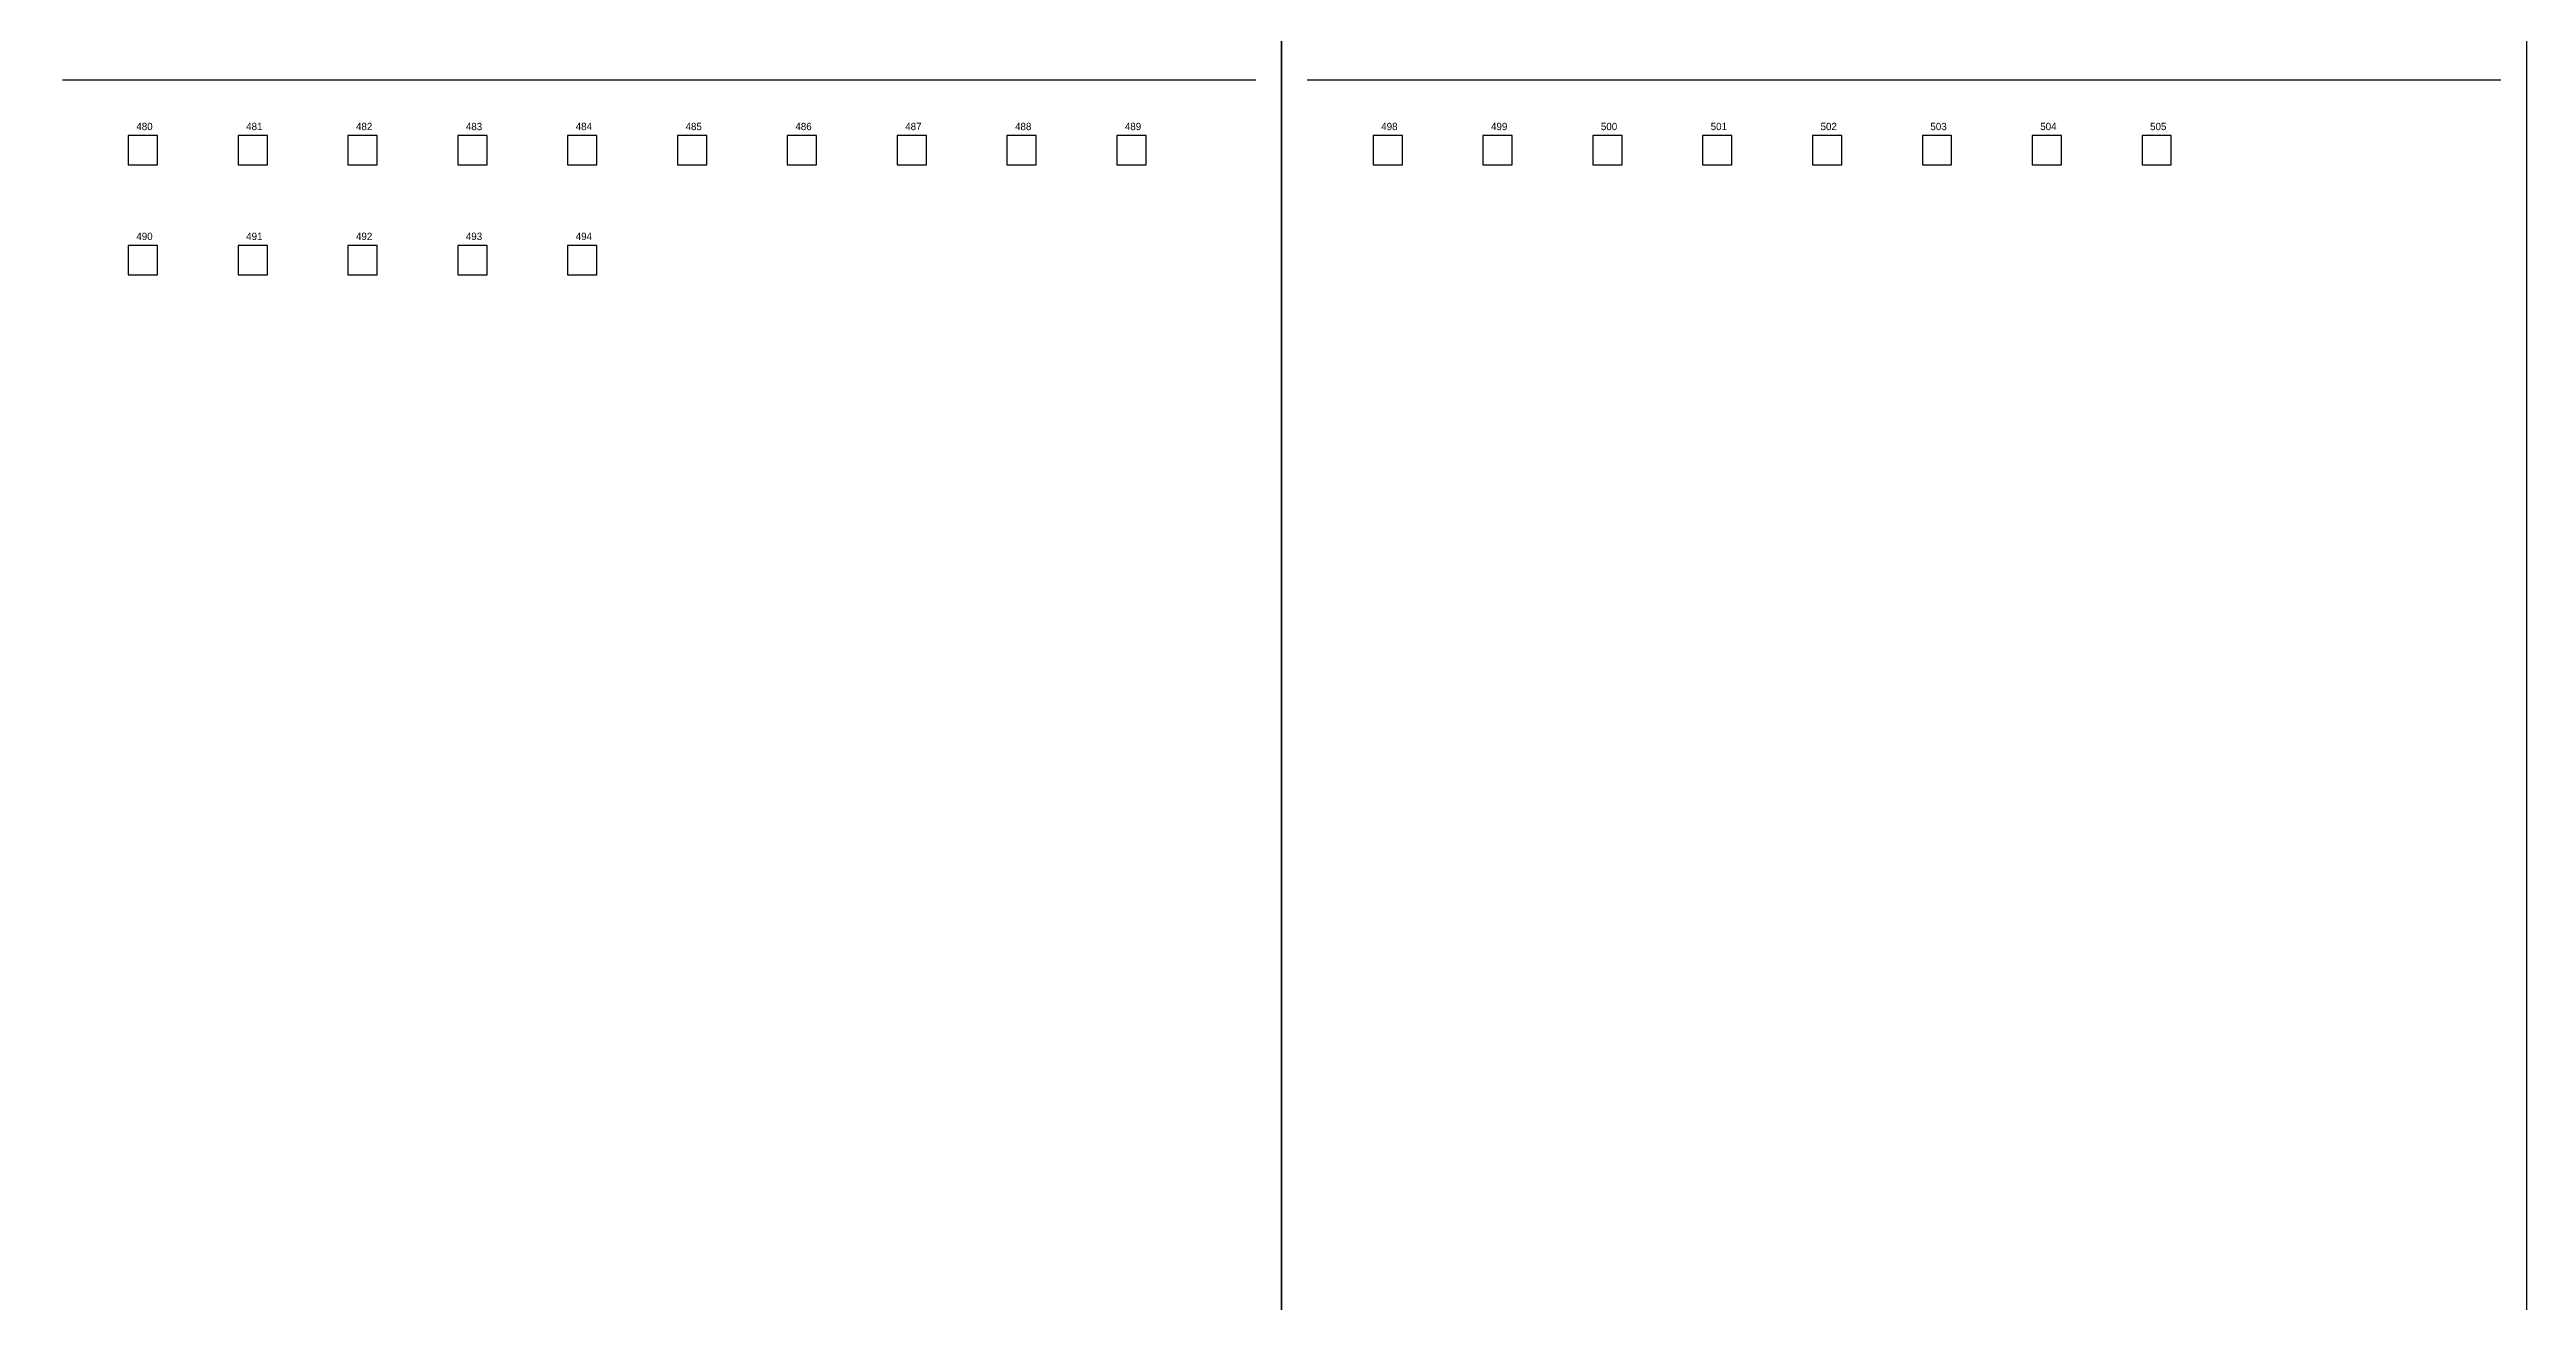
# Model space of a CAD drawing. Header units: metres. Extents: x 0 to 1360, y -2750 to 0.
# Drawn here: x 684 to 1360, y -2061 to -1719 of the extents above; entities that cross this region are included whole.
import ezdxf

# ---------------------------------------------------------------- set-up
doc = ezdxf.new("R2010")
doc.units = ezdxf.units.M
for name, color, linetype in [('FITTING', 5, 'Continuous'), ('SYS-BORDER', 8, 'Continuous'), ('SYS-DIVIDER', 253, 'Continuous'), ('TEXT-SEQ', 3, 'Continuous')]:
    doc.layers.add(name, color=color, linetype=linetype)

msp = doc.modelspace()

# ---------------------------------------------------------------- linework, layer by layer
at = {"layer": 'FITTING'}
for points in [[(705, -1750.4), (713, -1750.4), (713, -1742.4), (705, -1742.4), (705, -1750.4)], [(735, -1750.4), (743, -1750.4), (743, -1742.4), (735, -1742.4), (735, -1750.4)], [(765, -1750.4), (773, -1750.4), (773, -1742.4), (765, -1742.4), (765, -1750.4)], [(795, -1750.4), (803, -1750.4), (803, -1742.4), (795, -1742.4), (795, -1750.4)], [(825, -1750.4), (833, -1750.4), (833, -1742.4), (825, -1742.4), (825, -1750.4)], [(855, -1750.4), (863, -1750.4), (863, -1742.4), (855, -1742.4), (855, -1750.4)], [(885, -1750.4), (893, -1750.4), (893, -1742.4), (885, -1742.4), (885, -1750.4)], [(915, -1750.4), (923, -1750.4), (923, -1742.4), (915, -1742.4), (915, -1750.4)], [(945, -1750.4), (953, -1750.4), (953, -1742.4), (945, -1742.4), (945, -1750.4)], [(975, -1750.4), (983, -1750.4), (983, -1742.4), (975, -1742.4), (975, -1750.4)], [(1045, -1750.4), (1053, -1750.4), (1053, -1742.4), (1045, -1742.4), (1045, -1750.4)], [(1075, -1750.4), (1083, -1750.4), (1083, -1742.4), (1075, -1742.4), (1075, -1750.4)], [(1105, -1750.4), (1113, -1750.4), (1113, -1742.4), (1105, -1742.4), (1105, -1750.4)], [(1135, -1750.4), (1143, -1750.4), (1143, -1742.4), (1135, -1742.4), (1135, -1750.4)], [(1165, -1750.4), (1173, -1750.4), (1173, -1742.4), (1165, -1742.4), (1165, -1750.4)], [(1195, -1750.4), (1203, -1750.4), (1203, -1742.4), (1195, -1742.4), (1195, -1750.4)], [(1225, -1750.4), (1233, -1750.4), (1233, -1742.4), (1225, -1742.4), (1225, -1750.4)], [(1255, -1750.4), (1263, -1750.4), (1263, -1742.4), (1255, -1742.4), (1255, -1750.4)], [(705, -1780.4), (713, -1780.4), (713, -1772.4), (705, -1772.4), (705, -1780.4)], [(735, -1780.4), (743, -1780.4), (743, -1772.4), (735, -1772.4), (735, -1780.4)], [(765, -1780.4), (773, -1780.4), (773, -1772.4), (765, -1772.4), (765, -1780.4)], [(795, -1780.4), (803, -1780.4), (803, -1772.4), (795, -1772.4), (795, -1780.4)], [(825, -1780.4), (833, -1780.4), (833, -1772.4), (825, -1772.4), (825, -1780.4)]]:
    msp.add_lwpolyline(points, dxfattribs=at)
at = {"layer": 'SYS-BORDER'}
for points in [[(680, -1650), (1020, -1650), (1020, -2200), (680, -2200), (680, -1650)], [(1020, -1650), (1360, -1650), (1360, -2200), (1020, -2200), (1020, -1650)]]:
    msp.add_lwpolyline(points, dxfattribs=at)
at = {"layer": 'SYS-DIVIDER'}
for p, q in [((687, -1727.2), (1013, -1727.2)), ((1027, -1727.2), (1353, -1727.2))]:
    msp.add_line(p, q, dxfattribs=at)

# ---------------------------------------------------------------- texts
at = {"layer": 'TEXT-SEQ'}
for s, p in [('480', (707.2, -1740.9)), ('481', (737.2, -1740.9)), ('482', (767.2, -1740.9)), ('483', (797.2, -1740.9)), ('484', (827.2, -1740.9)), ('485', (857.2, -1740.9)), ('486', (887.2, -1740.9)), ('487', (917.2, -1740.9)), ('488', (947.2, -1740.9)), ('489', (977.2, -1740.9)), ('498', (1047.2, -1740.9)), ('499', (1077.2, -1740.9)), ('500', (1107.2, -1740.9)), ('501', (1137.2, -1740.9)), ('502', (1167.2, -1740.9)), ('503', (1197.2, -1740.9)), ('504', (1227.2, -1740.9)), ('505', (1257.2, -1740.9)), ('490', (707.2, -1770.9)), ('491', (737.2, -1770.9)), ('492', (767.2, -1770.9)), ('493', (797.2, -1770.9)), ('494', (827.2, -1770.9))]:
    msp.add_text(s, height=2, dxfattribs=at).set_placement(p)

doc.saveas('drawing.dxf')
